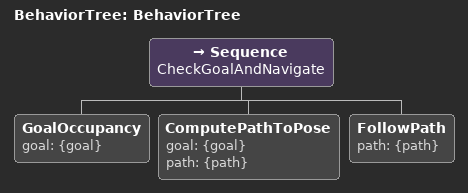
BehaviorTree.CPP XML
<?xml version="1.0"?>
<root main_tree_to_execute="BehaviorTree">
    <BehaviorTree ID="BehaviorTree">
        <Sequence name="CheckGoalAndNavigate">
            <!-- Custom Condition Node to check for goal conflict -->
            <GoalOccupancy goal="{goal}"/>

            <!-- Continue with normal navigation if no conflict -->
            <ComputePathToPose goal="{goal}" path="{path}" />
            <FollowPath path="{path}" />
        </Sequence>
    </BehaviorTree>
</root>
